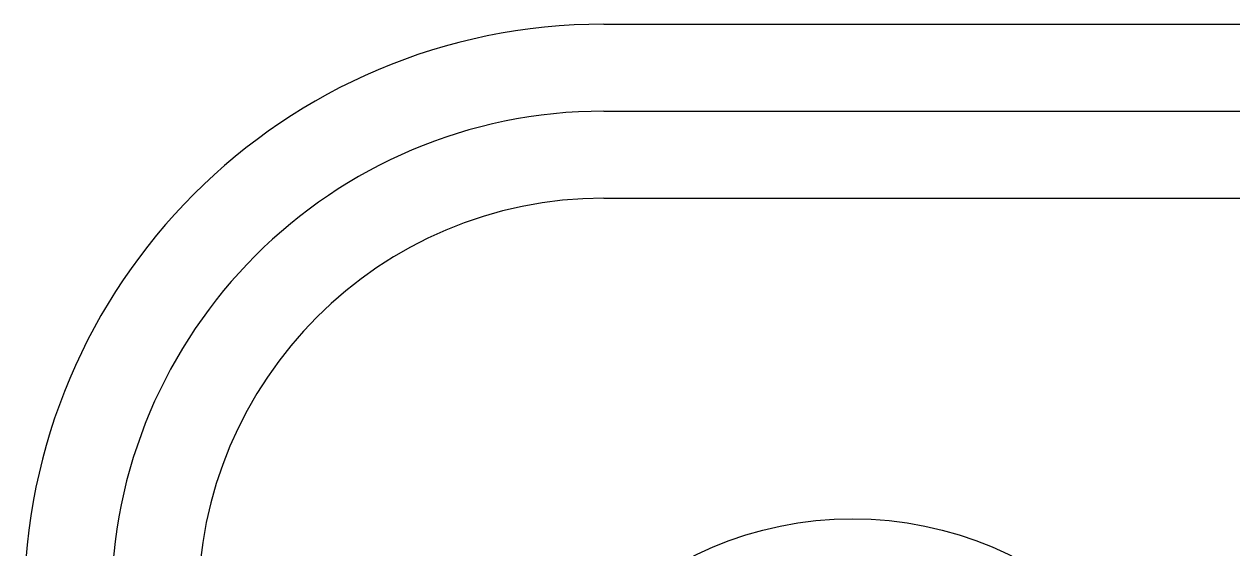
# Model space of a CAD drawing. Header units: millimetres. Extents: x 96 to 276, y 121 to 258.
# Drawn here: x 96.5 to 138.2, y 239.44 to 257.53 of the extents above; entities that cross this region are included whole.
import ezdxf

# ---------------------------------------------------------------- set-up
doc = ezdxf.new("R2010")
doc.units = ezdxf.units.MM
doc.layers.add('L18', color=4, linetype='Continuous')
doc.layers.add('L35', color=3, linetype='Continuous')

msp = doc.modelspace()

# ---------------------------------------------------------------- linework, layer by layer
at = {"layer": 'L18'}
msp.add_circle((125.083, 228.098), 12.372, dxfattribs=at)
at = {"layer": 'L35'}
for p, q in [((116.5, 257.526), (256.5, 257.526)), ((116.5, 254.526), (256.5, 254.526)), ((116.5, 251.526), (256.5, 251.526))]:
    msp.add_line(p, q, dxfattribs=at)
for radius in [20, 17, 14]:
    msp.add_arc((116.5, 237.526), radius, 90, 180, dxfattribs=at)

doc.saveas('drawing.dxf')
